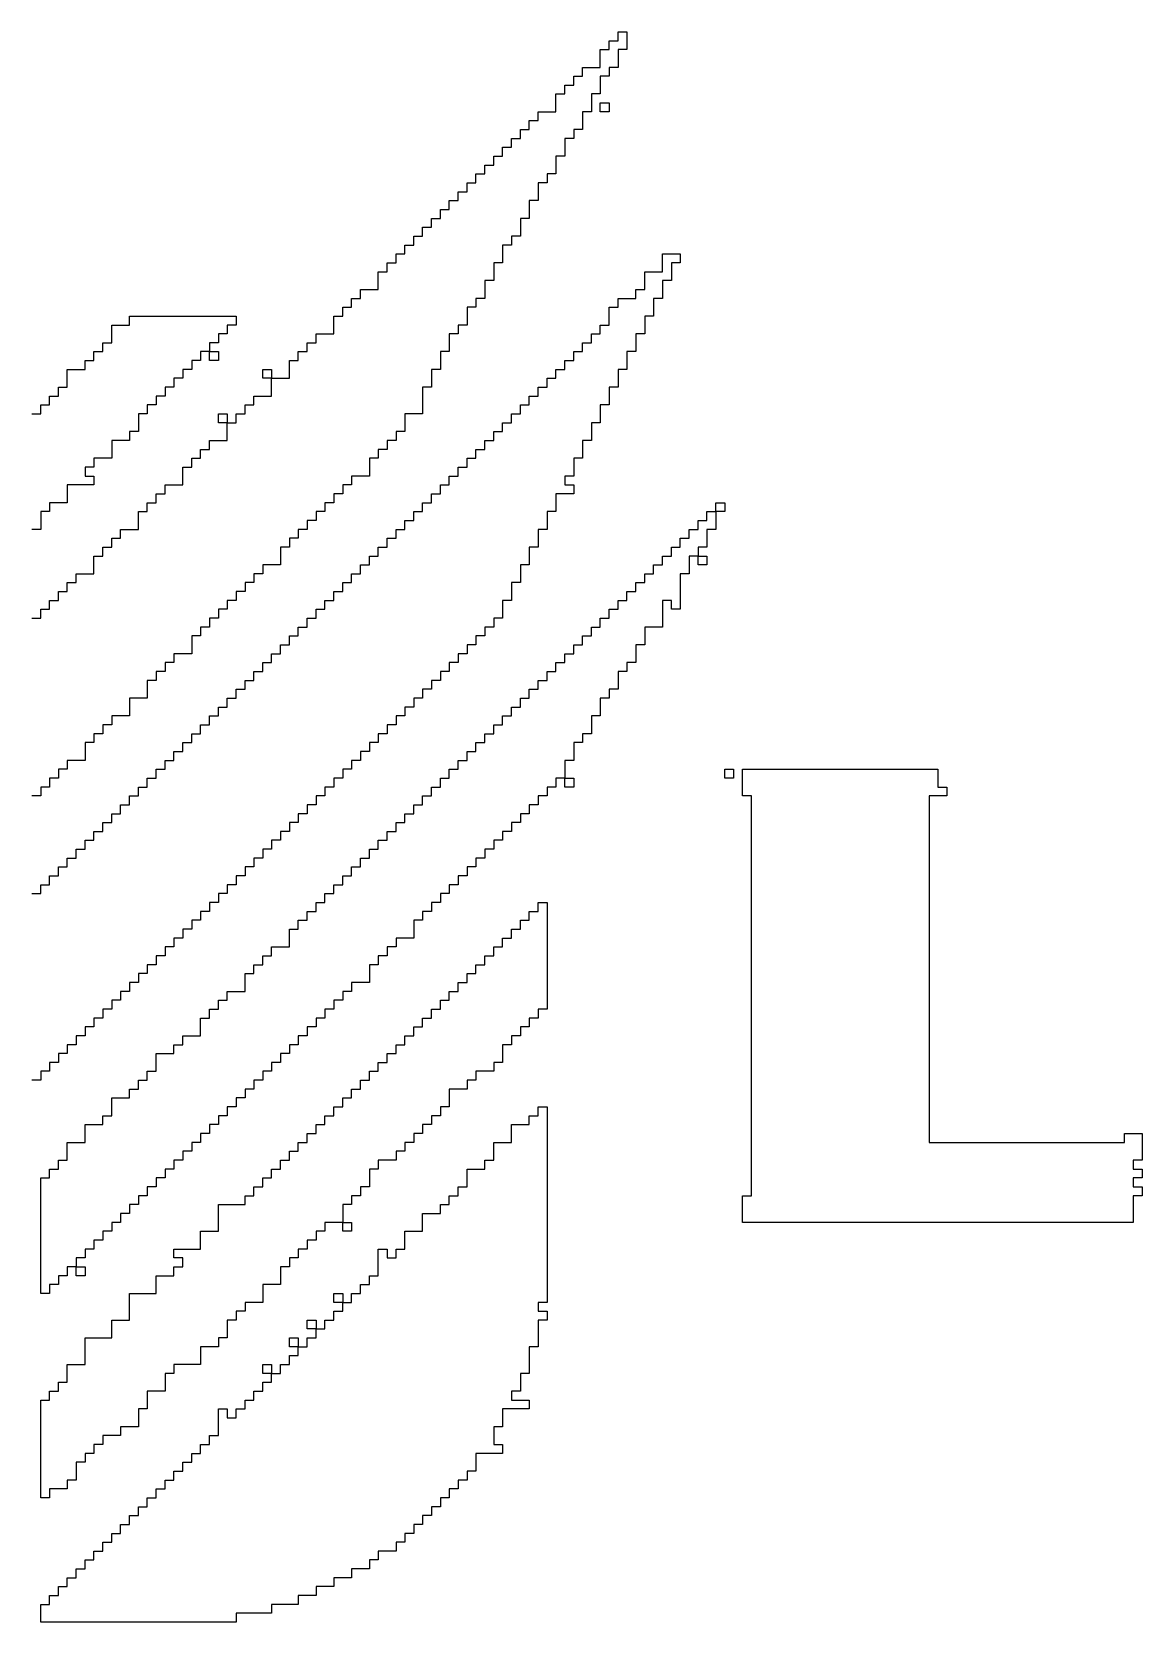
# Model space of a CAD drawing. Header units: centimetres. Extents: x -48696 to 156237, y -5617 to 29024.
# Drawn here: x -20967.683 to -20966.737, y 15778.557 to 15779.912 of the extents above; entities that cross this region are included whole.
import ezdxf

# ---------------------------------------------------------------- set-up
doc = ezdxf.new("R2010")
doc.units = ezdxf.units.CM
doc.layers.add('TRACE', color=7, linetype='Continuous')

msp = doc.modelspace()

# ---------------------------------------------------------------- linework, layer by layer
at = {"layer": 'TRACE', "color": 2, "linetype": 'Continuous'}
for points in [[(-20967.68314, 15779.41272), (-20967.67557, 15779.41272), (-20967.67557, 15779.42029), (-20967.668, 15779.42029), (-20967.668, 15779.42787), (-20967.66043, 15779.42787), (-20967.66043, 15779.43544), (-20967.65286, 15779.43544), (-20967.65286, 15779.44301), (-20967.64529, 15779.44301), (-20967.64529, 15779.45058), (-20967.63771, 15779.45058), (-20967.63014, 15779.45058), (-20967.63014, 15779.46572), (-20967.62257, 15779.46572), (-20967.62257, 15779.47329), (-20967.615, 15779.47329), (-20967.615, 15779.48086), (-20967.60743, 15779.48086), (-20967.60743, 15779.48843), (-20967.59986, 15779.48843), (-20967.59229, 15779.48843), (-20967.59229, 15779.50358), (-20967.58472, 15779.50358), (-20967.58472, 15779.51115), (-20967.57715, 15779.51115), (-20967.57715, 15779.51872), (-20967.56957, 15779.51872), (-20967.56957, 15779.52629), (-20967.562, 15779.52629), (-20967.55443, 15779.52629), (-20967.55443, 15779.54143), (-20967.54686, 15779.54143), (-20967.54686, 15779.549), (-20967.53929, 15779.549), (-20967.53929, 15779.55657), (-20967.53172, 15779.55657), (-20967.53172, 15779.56414), (-20967.52415, 15779.56414), (-20967.51658, 15779.56414), (-20967.51658, 15779.57929), (-20967.52415, 15779.57929), (-20967.52415, 15779.58686), (-20967.51658, 15779.58686), (-20967.51658, 15779.57929), (-20967.50901, 15779.57929), (-20967.50901, 15779.58686), (-20967.50143, 15779.58686), (-20967.50143, 15779.59443), (-20967.49386, 15779.59443), (-20967.49386, 15779.602), (-20967.48629, 15779.602), (-20967.47872, 15779.602), (-20967.47872, 15779.61714), (-20967.48629, 15779.61714), (-20967.48629, 15779.62471), (-20967.47872, 15779.62471), (-20967.47872, 15779.61714), (-20967.47115, 15779.61714), (-20967.46358, 15779.61714), (-20967.46358, 15779.63228), (-20967.45601, 15779.63228), (-20967.45601, 15779.63986), (-20967.44844, 15779.63986), (-20967.44844, 15779.64743), (-20967.44087, 15779.64743), (-20967.44087, 15779.655), (-20967.4333, 15779.655), (-20967.42572, 15779.655), (-20967.42572, 15779.67014), (-20967.41815, 15779.67014), (-20967.41815, 15779.67771), (-20967.41058, 15779.67771), (-20967.41058, 15779.68528), (-20967.40301, 15779.68528), (-20967.40301, 15779.69285), (-20967.39544, 15779.69285), (-20967.38787, 15779.69285), (-20967.38787, 15779.708), (-20967.3803, 15779.708), (-20967.3803, 15779.71557), (-20967.37273, 15779.71557), (-20967.37273, 15779.72314), (-20967.36516, 15779.72314), (-20967.36516, 15779.73071), (-20967.35758, 15779.73071), (-20967.35758, 15779.73828), (-20967.35001, 15779.73828), (-20967.35001, 15779.74585), (-20967.34244, 15779.74585), (-20967.34244, 15779.75342), (-20967.33487, 15779.75342), (-20967.33487, 15779.76099), (-20967.3273, 15779.76099), (-20967.3273, 15779.76856), (-20967.31973, 15779.76856), (-20967.31973, 15779.77613), (-20967.31216, 15779.77613), (-20967.31216, 15779.78371), (-20967.30459, 15779.78371), (-20967.30459, 15779.79128), (-20967.29702, 15779.79128), (-20967.29702, 15779.79885), (-20967.28944, 15779.79885), (-20967.28944, 15779.80642), (-20967.28187, 15779.80642), (-20967.28187, 15779.81399), (-20967.2743, 15779.81399), (-20967.2743, 15779.82156), (-20967.26673, 15779.82156), (-20967.26673, 15779.82913), (-20967.25916, 15779.82913), (-20967.25916, 15779.8367), (-20967.25159, 15779.8367), (-20967.25159, 15779.84427), (-20967.24402, 15779.84427), (-20967.23645, 15779.84427), (-20967.23645, 15779.85942), (-20967.22888, 15779.85942), (-20967.22888, 15779.86699), (-20967.22131, 15779.86699), (-20967.22131, 15779.87456), (-20967.21373, 15779.87456), (-20967.21373, 15779.88213), (-20967.20616, 15779.88213), (-20967.19859, 15779.88213), (-20967.19859, 15779.89727), (-20967.19102, 15779.89727), (-20967.19102, 15779.90484), (-20967.18345, 15779.90484), (-20967.18345, 15779.91241), (-20967.17588, 15779.91241), (-20967.17588, 15779.89727), (-20967.18345, 15779.89727), (-20967.18345, 15779.88213), (-20967.19102, 15779.88213), (-20967.19102, 15779.87456), (-20967.19859, 15779.87456), (-20967.19859, 15779.85942), (-20967.20616, 15779.85942), (-20967.20616, 15779.84427), (-20967.21373, 15779.84427), (-20967.21373, 15779.82913), (-20967.22131, 15779.82913), (-20967.22131, 15779.82156), (-20967.22888, 15779.82156), (-20967.22888, 15779.80642), (-20967.23645, 15779.80642), (-20967.23645, 15779.79128), (-20967.24402, 15779.79128), (-20967.24402, 15779.78371), (-20967.25159, 15779.78371), (-20967.25159, 15779.76856), (-20967.25916, 15779.76856), (-20967.25916, 15779.75342), (-20967.26673, 15779.75342), (-20967.26673, 15779.73828), (-20967.2743, 15779.73828), (-20967.2743, 15779.73071), (-20967.28187, 15779.73071), (-20967.28187, 15779.71557), (-20967.28944, 15779.71557), (-20967.28944, 15779.70042), (-20967.29702, 15779.70042), (-20967.29702, 15779.68528), (-20967.30459, 15779.68528), (-20967.30459, 15779.67771), (-20967.31216, 15779.67771), (-20967.31216, 15779.66257), (-20967.31973, 15779.66257), (-20967.31973, 15779.655), (-20967.3273, 15779.655), (-20967.3273, 15779.63986), (-20967.33487, 15779.63986), (-20967.33487, 15779.62471), (-20967.34244, 15779.62471), (-20967.34244, 15779.60957), (-20967.35001, 15779.60957), (-20967.35001, 15779.58686), (-20967.35758, 15779.58686), (-20967.36516, 15779.58686), (-20967.36516, 15779.57172), (-20967.37273, 15779.57172), (-20967.37273, 15779.56414), (-20967.3803, 15779.56414), (-20967.3803, 15779.55657), (-20967.38787, 15779.55657), (-20967.38787, 15779.549), (-20967.39544, 15779.549), (-20967.39544, 15779.53386), (-20967.40301, 15779.53386), (-20967.41058, 15779.53386), (-20967.41058, 15779.52629), (-20967.41815, 15779.52629), (-20967.41815, 15779.51872), (-20967.42572, 15779.51872), (-20967.42572, 15779.51115), (-20967.4333, 15779.51115), (-20967.4333, 15779.50358), (-20967.44087, 15779.50358), (-20967.44087, 15779.49601), (-20967.44844, 15779.49601), (-20967.44844, 15779.48843), (-20967.45601, 15779.48843), (-20967.45601, 15779.48086), (-20967.46358, 15779.48086), (-20967.46358, 15779.47329), (-20967.47115, 15779.47329), (-20967.47115, 15779.45815), (-20967.47872, 15779.45815), (-20967.48629, 15779.45815), (-20967.48629, 15779.45058), (-20967.49386, 15779.45058), (-20967.49386, 15779.44301), (-20967.50143, 15779.44301), (-20967.50143, 15779.43544), (-20967.50901, 15779.43544), (-20967.50901, 15779.42787), (-20967.51658, 15779.42787), (-20967.51658, 15779.42029), (-20967.52415, 15779.42029), (-20967.52415, 15779.41272), (-20967.53172, 15779.41272), (-20967.53172, 15779.40515), (-20967.53929, 15779.40515), (-20967.53929, 15779.39758), (-20967.54686, 15779.39758), (-20967.54686, 15779.38244), (-20967.55443, 15779.38244), (-20967.562, 15779.38244), (-20967.562, 15779.37487), (-20967.56957, 15779.37487), (-20967.56957, 15779.3673), (-20967.57715, 15779.3673), (-20967.57715, 15779.35973), (-20967.58472, 15779.35973), (-20967.58472, 15779.34458), (-20967.59229, 15779.34458), (-20967.59986, 15779.34458), (-20967.59986, 15779.32944), (-20967.60743, 15779.32944), (-20967.615, 15779.32944), (-20967.615, 15779.32187), (-20967.62257, 15779.32187), (-20967.62257, 15779.3143), (-20967.63014, 15779.3143), (-20967.63014, 15779.30673), (-20967.63771, 15779.30673), (-20967.63771, 15779.29159), (-20967.64529, 15779.29159), (-20967.65286, 15779.29159), (-20967.65286, 15779.28402), (-20967.66043, 15779.28402), (-20967.66043, 15779.27644), (-20967.668, 15779.27644), (-20967.668, 15779.26887), (-20967.67557, 15779.26887), (-20967.67557, 15779.2613), (-20967.68314, 15779.2613)], [(-20967.19102, 15779.84427), (-20967.19859, 15779.84427), (-20967.19859, 15779.85185), (-20967.19102, 15779.85185), (-20967.19102, 15779.84427)], [(-20967.68314, 15779.17802), (-20967.67557, 15779.17802), (-20967.67557, 15779.18559), (-20967.668, 15779.18559), (-20967.668, 15779.19316), (-20967.66043, 15779.19316), (-20967.66043, 15779.20073), (-20967.65286, 15779.20073), (-20967.65286, 15779.2083), (-20967.64529, 15779.2083), (-20967.64529, 15779.21588), (-20967.63771, 15779.21588), (-20967.63771, 15779.22345), (-20967.63014, 15779.22345), (-20967.63014, 15779.23102), (-20967.62257, 15779.23102), (-20967.62257, 15779.23859), (-20967.615, 15779.23859), (-20967.615, 15779.24616), (-20967.60743, 15779.24616), (-20967.60743, 15779.25373), (-20967.59986, 15779.25373), (-20967.59986, 15779.2613), (-20967.59229, 15779.2613), (-20967.59229, 15779.26887), (-20967.58472, 15779.26887), (-20967.58472, 15779.27644), (-20967.57715, 15779.27644), (-20967.57715, 15779.28402), (-20967.56957, 15779.28402), (-20967.56957, 15779.29159), (-20967.562, 15779.29159), (-20967.562, 15779.29916), (-20967.55443, 15779.29916), (-20967.55443, 15779.30673), (-20967.54686, 15779.30673), (-20967.54686, 15779.3143), (-20967.53929, 15779.3143), (-20967.53929, 15779.32187), (-20967.53172, 15779.32187), (-20967.53172, 15779.32944), (-20967.52415, 15779.32944), (-20967.52415, 15779.33701), (-20967.51658, 15779.33701), (-20967.51658, 15779.34458), (-20967.50901, 15779.34458), (-20967.50901, 15779.35215), (-20967.50143, 15779.35215), (-20967.50143, 15779.35973), (-20967.49386, 15779.35973), (-20967.49386, 15779.3673), (-20967.48629, 15779.3673), (-20967.48629, 15779.37487), (-20967.47872, 15779.37487), (-20967.47872, 15779.38244), (-20967.47115, 15779.38244), (-20967.47115, 15779.39001), (-20967.46358, 15779.39001), (-20967.46358, 15779.39758), (-20967.45601, 15779.39758), (-20967.45601, 15779.40515), (-20967.44844, 15779.40515), (-20967.44844, 15779.41272), (-20967.44087, 15779.41272), (-20967.44087, 15779.42029), (-20967.4333, 15779.42029), (-20967.4333, 15779.42787), (-20967.42572, 15779.42787), (-20967.42572, 15779.43544), (-20967.41815, 15779.43544), (-20967.41815, 15779.44301), (-20967.41058, 15779.44301), (-20967.41058, 15779.45058), (-20967.40301, 15779.45058), (-20967.40301, 15779.45815), (-20967.39544, 15779.45815), (-20967.39544, 15779.46572), (-20967.38787, 15779.46572), (-20967.38787, 15779.47329), (-20967.3803, 15779.47329), (-20967.3803, 15779.48086), (-20967.37273, 15779.48086), (-20967.37273, 15779.48843), (-20967.36516, 15779.48843), (-20967.36516, 15779.49601), (-20967.35758, 15779.49601), (-20967.35758, 15779.50358), (-20967.35001, 15779.50358), (-20967.35001, 15779.51115), (-20967.34244, 15779.51115), (-20967.34244, 15779.51872), (-20967.33487, 15779.51872), (-20967.33487, 15779.52629), (-20967.3273, 15779.52629), (-20967.3273, 15779.53386), (-20967.31973, 15779.53386), (-20967.31973, 15779.54143), (-20967.31216, 15779.54143), (-20967.31216, 15779.549), (-20967.30459, 15779.549), (-20967.30459, 15779.55657), (-20967.29702, 15779.55657), (-20967.29702, 15779.56414), (-20967.28944, 15779.56414), (-20967.28944, 15779.57172), (-20967.28187, 15779.57172), (-20967.28187, 15779.57929), (-20967.2743, 15779.57929), (-20967.2743, 15779.58686), (-20967.26673, 15779.58686), (-20967.26673, 15779.59443), (-20967.25916, 15779.59443), (-20967.25916, 15779.602), (-20967.25159, 15779.602), (-20967.25159, 15779.60957), (-20967.24402, 15779.60957), (-20967.24402, 15779.61714), (-20967.23645, 15779.61714), (-20967.23645, 15779.62471), (-20967.22888, 15779.62471), (-20967.22888, 15779.63228), (-20967.22131, 15779.63228), (-20967.22131, 15779.63986), (-20967.21373, 15779.63986), (-20967.21373, 15779.64743), (-20967.20616, 15779.64743), (-20967.20616, 15779.655), (-20967.19859, 15779.655), (-20967.19859, 15779.66257), (-20967.19102, 15779.66257), (-20967.19102, 15779.67771), (-20967.18345, 15779.67771), (-20967.18345, 15779.68528), (-20967.17588, 15779.68528), (-20967.16831, 15779.68528), (-20967.16831, 15779.69285), (-20967.16074, 15779.69285), (-20967.16074, 15779.708), (-20967.15317, 15779.708), (-20967.14559, 15779.708), (-20967.14559, 15779.72314), (-20967.13045, 15779.72314), (-20967.13045, 15779.71557), (-20967.13802, 15779.71557), (-20967.13802, 15779.70042), (-20967.14559, 15779.70042), (-20967.14559, 15779.68528), (-20967.15317, 15779.68528), (-20967.15317, 15779.67014), (-20967.16074, 15779.67014), (-20967.16074, 15779.655), (-20967.16831, 15779.655), (-20967.16831, 15779.63986), (-20967.17588, 15779.63986), (-20967.17588, 15779.62471), (-20967.18345, 15779.62471), (-20967.18345, 15779.60957), (-20967.19102, 15779.60957), (-20967.19102, 15779.59443), (-20967.19859, 15779.59443), (-20967.19859, 15779.57929), (-20967.20616, 15779.57929), (-20967.20616, 15779.56414), (-20967.21373, 15779.56414), (-20967.21373, 15779.549), (-20967.22131, 15779.549), (-20967.22131, 15779.53386), (-20967.22888, 15779.53386), (-20967.22888, 15779.52629), (-20967.22131, 15779.52629), (-20967.22131, 15779.51872), (-20967.22888, 15779.51872), (-20967.23645, 15779.51872), (-20967.23645, 15779.50358), (-20967.24402, 15779.50358), (-20967.24402, 15779.48843), (-20967.25159, 15779.48843), (-20967.25159, 15779.47329), (-20967.25916, 15779.47329), (-20967.25916, 15779.45815), (-20967.26673, 15779.45815), (-20967.26673, 15779.44301), (-20967.2743, 15779.44301), (-20967.2743, 15779.42787), (-20967.28187, 15779.42787), (-20967.28187, 15779.41272), (-20967.28944, 15779.41272), (-20967.28944, 15779.40515), (-20967.29702, 15779.40515), (-20967.29702, 15779.39758), (-20967.30459, 15779.39758), (-20967.30459, 15779.39001), (-20967.31216, 15779.39001), (-20967.31216, 15779.38244), (-20967.31973, 15779.38244), (-20967.31973, 15779.37487), (-20967.3273, 15779.37487), (-20967.3273, 15779.3673), (-20967.33487, 15779.3673), (-20967.33487, 15779.35973), (-20967.34244, 15779.35973), (-20967.34244, 15779.35215), (-20967.35001, 15779.35215), (-20967.35001, 15779.34458), (-20967.35758, 15779.34458), (-20967.35758, 15779.33701), (-20967.36516, 15779.33701), (-20967.36516, 15779.32944), (-20967.37273, 15779.32944), (-20967.37273, 15779.32187), (-20967.3803, 15779.32187), (-20967.3803, 15779.3143), (-20967.38787, 15779.3143), (-20967.38787, 15779.30673), (-20967.39544, 15779.30673), (-20967.39544, 15779.29916), (-20967.40301, 15779.29916), (-20967.40301, 15779.29159), (-20967.41058, 15779.29159), (-20967.41058, 15779.28402), (-20967.41815, 15779.28402), (-20967.41815, 15779.27644), (-20967.42572, 15779.27644), (-20967.42572, 15779.26887), (-20967.4333, 15779.26887), (-20967.4333, 15779.2613), (-20967.44087, 15779.2613), (-20967.44087, 15779.25373), (-20967.44844, 15779.25373), (-20967.44844, 15779.24616), (-20967.45601, 15779.24616), (-20967.45601, 15779.23859), (-20967.46358, 15779.23859), (-20967.46358, 15779.23102), (-20967.47115, 15779.23102), (-20967.47115, 15779.22345), (-20967.47872, 15779.22345), (-20967.47872, 15779.21588), (-20967.48629, 15779.21588), (-20967.48629, 15779.2083), (-20967.49386, 15779.2083), (-20967.49386, 15779.20073), (-20967.50143, 15779.20073), (-20967.50143, 15779.19316), (-20967.50901, 15779.19316), (-20967.50901, 15779.18559), (-20967.51658, 15779.18559), (-20967.51658, 15779.17802), (-20967.52415, 15779.17802), (-20967.52415, 15779.17045), (-20967.53172, 15779.17045), (-20967.53172, 15779.16288), (-20967.53929, 15779.16288), (-20967.53929, 15779.15531), (-20967.54686, 15779.15531), (-20967.54686, 15779.14774), (-20967.55443, 15779.14774), (-20967.55443, 15779.14017), (-20967.562, 15779.14017), (-20967.562, 15779.13259), (-20967.56957, 15779.13259), (-20967.56957, 15779.12502), (-20967.57715, 15779.12502), (-20967.57715, 15779.11745), (-20967.58472, 15779.11745), (-20967.58472, 15779.10988), (-20967.59229, 15779.10988), (-20967.59229, 15779.10231), (-20967.59986, 15779.10231), (-20967.59986, 15779.09474), (-20967.60743, 15779.09474), (-20967.60743, 15779.08717), (-20967.615, 15779.08717), (-20967.615, 15779.0796), (-20967.62257, 15779.0796), (-20967.62257, 15779.07203), (-20967.63014, 15779.07203), (-20967.63014, 15779.06445), (-20967.63771, 15779.06445), (-20967.63771, 15779.05688), (-20967.64529, 15779.05688), (-20967.64529, 15779.04931), (-20967.65286, 15779.04931), (-20967.65286, 15779.04174), (-20967.66043, 15779.04174), (-20967.66043, 15779.03417), (-20967.668, 15779.03417), (-20967.668, 15779.0266), (-20967.67557, 15779.0266), (-20967.67557, 15779.01903), (-20967.68314, 15779.01903)], [(-20967.68314, 15779.58686), (-20967.67557, 15779.58686), (-20967.67557, 15779.59443), (-20967.668, 15779.59443), (-20967.668, 15779.602), (-20967.66043, 15779.602), (-20967.66043, 15779.60957), (-20967.65286, 15779.60957), (-20967.65286, 15779.62471), (-20967.64529, 15779.62471), (-20967.63771, 15779.62471), (-20967.63771, 15779.63228), (-20967.63014, 15779.63228), (-20967.63014, 15779.63986), (-20967.62257, 15779.63986), (-20967.62257, 15779.64743), (-20967.615, 15779.64743), (-20967.615, 15779.66257), (-20967.60743, 15779.66257), (-20967.59986, 15779.66257), (-20967.59986, 15779.67014), (-20967.50901, 15779.67014), (-20967.50901, 15779.66257), (-20967.51658, 15779.66257), (-20967.51658, 15779.655), (-20967.52415, 15779.655), (-20967.52415, 15779.64743), (-20967.53172, 15779.64743), (-20967.53172, 15779.63986), (-20967.52415, 15779.63986), (-20967.52415, 15779.63228), (-20967.53172, 15779.63228), (-20967.53172, 15779.63986), (-20967.53929, 15779.63986), (-20967.53929, 15779.63228), (-20967.54686, 15779.63228), (-20967.54686, 15779.62471), (-20967.55443, 15779.62471), (-20967.55443, 15779.61714), (-20967.562, 15779.61714), (-20967.562, 15779.60957), (-20967.56957, 15779.60957), (-20967.56957, 15779.602), (-20967.57715, 15779.602), (-20967.57715, 15779.59443), (-20967.58472, 15779.59443), (-20967.58472, 15779.58686), (-20967.59229, 15779.58686), (-20967.59229, 15779.57172), (-20967.59986, 15779.57172), (-20967.59986, 15779.56414), (-20967.60743, 15779.56414), (-20967.615, 15779.56414), (-20967.615, 15779.549), (-20967.62257, 15779.549), (-20967.63014, 15779.549), (-20967.63014, 15779.54143), (-20967.63771, 15779.54143), (-20967.63771, 15779.53386), (-20967.63014, 15779.53386), (-20967.63014, 15779.52629), (-20967.63771, 15779.52629), (-20967.65286, 15779.52629), (-20967.65286, 15779.51115), (-20967.66043, 15779.51115), (-20967.668, 15779.51115), (-20967.668, 15779.50358), (-20967.67557, 15779.50358), (-20967.67557, 15779.48843), (-20967.68314, 15779.48843)], [(-20967.668, 15778.83732), (-20967.67557, 15778.83732), (-20967.67557, 15778.93575), (-20967.668, 15778.93575), (-20967.668, 15778.94332), (-20967.66043, 15778.94332), (-20967.66043, 15778.95089), (-20967.65286, 15778.95089), (-20967.65286, 15778.96603), (-20967.64529, 15778.96603), (-20967.63771, 15778.96603), (-20967.63771, 15778.98117), (-20967.63014, 15778.98117), (-20967.62257, 15778.98117), (-20967.62257, 15778.98874), (-20967.615, 15778.98874), (-20967.615, 15779.00389), (-20967.60743, 15779.00389), (-20967.59986, 15779.00389), (-20967.59986, 15779.01146), (-20967.59229, 15779.01146), (-20967.59229, 15779.01903), (-20967.58472, 15779.01903), (-20967.58472, 15779.0266), (-20967.57715, 15779.0266), (-20967.57715, 15779.04174), (-20967.56957, 15779.04174), (-20967.562, 15779.04174), (-20967.562, 15779.04931), (-20967.55443, 15779.04931), (-20967.55443, 15779.05688), (-20967.54686, 15779.05688), (-20967.53929, 15779.05688), (-20967.53929, 15779.07203), (-20967.53172, 15779.07203), (-20967.53172, 15779.0796), (-20967.52415, 15779.0796), (-20967.52415, 15779.08717), (-20967.51658, 15779.08717), (-20967.51658, 15779.09474), (-20967.50901, 15779.09474), (-20967.50143, 15779.09474), (-20967.50143, 15779.10988), (-20967.49386, 15779.10988), (-20967.49386, 15779.11745), (-20967.48629, 15779.11745), (-20967.48629, 15779.12502), (-20967.47872, 15779.12502), (-20967.47872, 15779.13259), (-20967.47115, 15779.13259), (-20967.46358, 15779.13259), (-20967.46358, 15779.14774), (-20967.45601, 15779.14774), (-20967.45601, 15779.15531), (-20967.44844, 15779.15531), (-20967.44844, 15779.16288), (-20967.44087, 15779.16288), (-20967.44087, 15779.17045), (-20967.4333, 15779.17045), (-20967.4333, 15779.17802), (-20967.42572, 15779.17802), (-20967.42572, 15779.18559), (-20967.41815, 15779.18559), (-20967.41815, 15779.19316), (-20967.41058, 15779.19316), (-20967.41058, 15779.20073), (-20967.40301, 15779.20073), (-20967.40301, 15779.2083), (-20967.39544, 15779.2083), (-20967.39544, 15779.21588), (-20967.38787, 15779.21588), (-20967.38787, 15779.22345), (-20967.3803, 15779.22345), (-20967.3803, 15779.23102), (-20967.37273, 15779.23102), (-20967.37273, 15779.23859), (-20967.36516, 15779.23859), (-20967.36516, 15779.24616), (-20967.35758, 15779.24616), (-20967.35758, 15779.25373), (-20967.35001, 15779.25373), (-20967.35001, 15779.2613), (-20967.34244, 15779.2613), (-20967.34244, 15779.26887), (-20967.33487, 15779.26887), (-20967.33487, 15779.27644), (-20967.3273, 15779.27644), (-20967.3273, 15779.28402), (-20967.31973, 15779.28402), (-20967.31973, 15779.29159), (-20967.31216, 15779.29159), (-20967.31216, 15779.29916), (-20967.30459, 15779.29916), (-20967.30459, 15779.30673), (-20967.29702, 15779.30673), (-20967.29702, 15779.3143), (-20967.28944, 15779.3143), (-20967.28944, 15779.32187), (-20967.28187, 15779.32187), (-20967.28187, 15779.32944), (-20967.2743, 15779.32944), (-20967.2743, 15779.33701), (-20967.26673, 15779.33701), (-20967.26673, 15779.34458), (-20967.25916, 15779.34458), (-20967.25916, 15779.35215), (-20967.25159, 15779.35215), (-20967.25159, 15779.35973), (-20967.24402, 15779.35973), (-20967.24402, 15779.3673), (-20967.23645, 15779.3673), (-20967.23645, 15779.37487), (-20967.22888, 15779.37487), (-20967.22888, 15779.38244), (-20967.22131, 15779.38244), (-20967.22131, 15779.39001), (-20967.21373, 15779.39001), (-20967.21373, 15779.39758), (-20967.20616, 15779.39758), (-20967.20616, 15779.40515), (-20967.19859, 15779.40515), (-20967.19859, 15779.41272), (-20967.19102, 15779.41272), (-20967.19102, 15779.42029), (-20967.18345, 15779.42029), (-20967.18345, 15779.42787), (-20967.17588, 15779.42787), (-20967.17588, 15779.43544), (-20967.16831, 15779.43544), (-20967.16831, 15779.44301), (-20967.16074, 15779.44301), (-20967.16074, 15779.45058), (-20967.15317, 15779.45058), (-20967.15317, 15779.45815), (-20967.14559, 15779.45815), (-20967.14559, 15779.46572), (-20967.13802, 15779.46572), (-20967.13802, 15779.47329), (-20967.13045, 15779.47329), (-20967.13045, 15779.48086), (-20967.12288, 15779.48086), (-20967.12288, 15779.48843), (-20967.11531, 15779.48843), (-20967.11531, 15779.49601), (-20967.10774, 15779.49601), (-20967.10774, 15779.50358), (-20967.10017, 15779.50358), (-20967.10017, 15779.51115), (-20967.0926, 15779.51115), (-20967.0926, 15779.50358), (-20967.10017, 15779.50358), (-20967.10017, 15779.48843), (-20967.10774, 15779.48843), (-20967.10774, 15779.47329), (-20967.11531, 15779.47329), (-20967.11531, 15779.46572), (-20967.10774, 15779.46572), (-20967.10774, 15779.45815), (-20967.11531, 15779.45815), (-20967.11531, 15779.46572), (-20967.12288, 15779.46572), (-20967.12288, 15779.45058), (-20967.13045, 15779.45058), (-20967.13045, 15779.42029), (-20967.13802, 15779.42029), (-20967.13802, 15779.42787), (-20967.14559, 15779.42787), (-20967.14559, 15779.40515), (-20967.15317, 15779.40515), (-20967.16074, 15779.40515), (-20967.16074, 15779.39001), (-20967.16831, 15779.39001), (-20967.16831, 15779.37487), (-20967.17588, 15779.37487), (-20967.17588, 15779.3673), (-20967.18345, 15779.3673), (-20967.18345, 15779.35215), (-20967.19102, 15779.35215), (-20967.19102, 15779.34458), (-20967.19859, 15779.34458), (-20967.19859, 15779.32944), (-20967.20616, 15779.32944), (-20967.20616, 15779.3143), (-20967.21373, 15779.3143), (-20967.21373, 15779.30673), (-20967.22131, 15779.30673), (-20967.22131, 15779.29159), (-20967.22888, 15779.29159), (-20967.22888, 15779.27644), (-20967.22131, 15779.27644), (-20967.22131, 15779.26887), (-20967.22888, 15779.26887), (-20967.22888, 15779.27644), (-20967.23645, 15779.27644), (-20967.23645, 15779.26887), (-20967.24402, 15779.26887), (-20967.24402, 15779.2613), (-20967.25159, 15779.2613), (-20967.25159, 15779.25373), (-20967.25916, 15779.25373), (-20967.25916, 15779.24616), (-20967.26673, 15779.24616), (-20967.26673, 15779.23859), (-20967.2743, 15779.23859), (-20967.2743, 15779.23102), (-20967.28187, 15779.23102), (-20967.28187, 15779.22345), (-20967.28944, 15779.22345), (-20967.28944, 15779.21588), (-20967.29702, 15779.21588), (-20967.29702, 15779.2083), (-20967.30459, 15779.2083), (-20967.30459, 15779.20073), (-20967.31216, 15779.20073), (-20967.31216, 15779.19316), (-20967.31973, 15779.19316), (-20967.31973, 15779.18559), (-20967.3273, 15779.18559), (-20967.3273, 15779.17802), (-20967.33487, 15779.17802), (-20967.33487, 15779.17045), (-20967.34244, 15779.17045), (-20967.34244, 15779.16288), (-20967.35001, 15779.16288), (-20967.35001, 15779.15531), (-20967.35758, 15779.15531), (-20967.35758, 15779.14017), (-20967.36516, 15779.14017), (-20967.37273, 15779.14017), (-20967.37273, 15779.13259), (-20967.3803, 15779.13259), (-20967.3803, 15779.12502), (-20967.38787, 15779.12502), (-20967.38787, 15779.11745), (-20967.39544, 15779.11745), (-20967.39544, 15779.10231), (-20967.40301, 15779.10231), (-20967.41058, 15779.10231), (-20967.41058, 15779.09474), (-20967.41815, 15779.09474), (-20967.41815, 15779.08717), (-20967.42572, 15779.08717), (-20967.42572, 15779.0796), (-20967.4333, 15779.0796), (-20967.4333, 15779.07203), (-20967.44087, 15779.07203), (-20967.44087, 15779.06445), (-20967.44844, 15779.06445), (-20967.44844, 15779.05688), (-20967.45601, 15779.05688), (-20967.45601, 15779.04931), (-20967.46358, 15779.04931), (-20967.46358, 15779.04174), (-20967.47115, 15779.04174), (-20967.47115, 15779.03417), (-20967.47872, 15779.03417), (-20967.47872, 15779.0266), (-20967.48629, 15779.0266), (-20967.48629, 15779.01903), (-20967.49386, 15779.01903), (-20967.49386, 15779.01146), (-20967.50143, 15779.01146), (-20967.50143, 15779.00389), (-20967.50901, 15779.00389), (-20967.50901, 15778.99631), (-20967.51658, 15778.99631), (-20967.51658, 15778.98874), (-20967.52415, 15778.98874), (-20967.52415, 15778.98117), (-20967.53172, 15778.98117), (-20967.53172, 15778.9736), (-20967.53929, 15778.9736), (-20967.53929, 15778.96603), (-20967.54686, 15778.96603), (-20967.54686, 15778.95846), (-20967.55443, 15778.95846), (-20967.55443, 15778.95089), (-20967.562, 15778.95089), (-20967.562, 15778.94332), (-20967.56957, 15778.94332), (-20967.56957, 15778.93575), (-20967.57715, 15778.93575), (-20967.57715, 15778.92818), (-20967.58472, 15778.92818), (-20967.58472, 15778.9206), (-20967.59229, 15778.9206), (-20967.59229, 15778.91303), (-20967.59986, 15778.91303), (-20967.59986, 15778.90546), (-20967.60743, 15778.90546), (-20967.60743, 15778.89789), (-20967.615, 15778.89789), (-20967.615, 15778.89032), (-20967.62257, 15778.89032), (-20967.62257, 15778.88275), (-20967.63014, 15778.88275), (-20967.63014, 15778.87518), (-20967.63771, 15778.87518), (-20967.63771, 15778.86761), (-20967.64529, 15778.86761), (-20967.64529, 15778.86004), (-20967.63771, 15778.86004), (-20967.63771, 15778.85246), (-20967.64529, 15778.85246), (-20967.64529, 15778.86004), (-20967.65286, 15778.86004), (-20967.65286, 15778.85246), (-20967.66043, 15778.85246), (-20967.66043, 15778.84489), (-20967.668, 15778.84489), (-20967.668, 15778.83732)], [(-20967.08503, 15779.27644), (-20967.0926, 15779.27644), (-20967.0926, 15779.28402), (-20967.08503, 15779.28402), (-20967.08503, 15779.27644)], [(-20966.74433, 15778.89789), (-20967.07746, 15778.89789), (-20967.07746, 15778.9206), (-20967.06988, 15778.9206), (-20967.06988, 15779.2613), (-20967.07746, 15779.2613), (-20967.07746, 15779.28402), (-20966.91089, 15779.28402), (-20966.91089, 15779.26887), (-20966.90332, 15779.26887), (-20966.90332, 15779.2613), (-20966.91089, 15779.2613), (-20966.91846, 15779.2613), (-20966.91846, 15778.96603), (-20966.7519, 15778.96603), (-20966.7519, 15778.9736), (-20966.73676, 15778.9736), (-20966.73676, 15778.95089), (-20966.74433, 15778.95089), (-20966.74433, 15778.94332), (-20966.73676, 15778.94332), (-20966.73676, 15778.93575), (-20966.74433, 15778.93575), (-20966.74433, 15778.92818), (-20966.73676, 15778.92818), (-20966.73676, 15778.9206), (-20966.74433, 15778.9206), (-20966.74433, 15778.89789)], [(-20967.668, 15778.66319), (-20967.67557, 15778.66319), (-20967.67557, 15778.74647), (-20967.668, 15778.74647), (-20967.668, 15778.75404), (-20967.66043, 15778.75404), (-20967.66043, 15778.76161), (-20967.65286, 15778.76161), (-20967.65286, 15778.77675), (-20967.64529, 15778.77675), (-20967.63771, 15778.77675), (-20967.63771, 15778.79947), (-20967.62257, 15778.79947), (-20967.615, 15778.79947), (-20967.615, 15778.81461), (-20967.60743, 15778.81461), (-20967.59986, 15778.81461), (-20967.59986, 15778.83732), (-20967.58472, 15778.83732), (-20967.57715, 15778.83732), (-20967.57715, 15778.85246), (-20967.56957, 15778.85246), (-20967.562, 15778.85246), (-20967.562, 15778.86004), (-20967.55443, 15778.86004), (-20967.55443, 15778.86761), (-20967.562, 15778.86761), (-20967.562, 15778.87518), (-20967.54686, 15778.87518), (-20967.53929, 15778.87518), (-20967.53929, 15778.89032), (-20967.53172, 15778.89032), (-20967.52415, 15778.89032), (-20967.52415, 15778.91303), (-20967.50901, 15778.91303), (-20967.50143, 15778.91303), (-20967.50143, 15778.9206), (-20967.49386, 15778.9206), (-20967.49386, 15778.92818), (-20967.48629, 15778.92818), (-20967.48629, 15778.93575), (-20967.47872, 15778.93575), (-20967.47872, 15778.94332), (-20967.47115, 15778.94332), (-20967.47115, 15778.95089), (-20967.46358, 15778.95089), (-20967.46358, 15778.95846), (-20967.45601, 15778.95846), (-20967.45601, 15778.96603), (-20967.44844, 15778.96603), (-20967.44844, 15778.9736), (-20967.44087, 15778.9736), (-20967.44087, 15778.98117), (-20967.4333, 15778.98117), (-20967.4333, 15778.98874), (-20967.42572, 15778.98874), (-20967.42572, 15778.99631), (-20967.41815, 15778.99631), (-20967.41815, 15779.00389), (-20967.41058, 15779.00389), (-20967.41058, 15779.01146), (-20967.40301, 15779.01146), (-20967.40301, 15779.01903), (-20967.39544, 15779.01903), (-20967.39544, 15779.0266), (-20967.38787, 15779.0266), (-20967.38787, 15779.03417), (-20967.3803, 15779.03417), (-20967.3803, 15779.04174), (-20967.37273, 15779.04174), (-20967.37273, 15779.04931), (-20967.36516, 15779.04931), (-20967.36516, 15779.05688), (-20967.35758, 15779.05688), (-20967.35758, 15779.06445), (-20967.35001, 15779.06445), (-20967.35001, 15779.07203), (-20967.34244, 15779.07203), (-20967.34244, 15779.0796), (-20967.33487, 15779.0796), (-20967.33487, 15779.08717), (-20967.3273, 15779.08717), (-20967.3273, 15779.09474), (-20967.31973, 15779.09474), (-20967.31973, 15779.10231), (-20967.31216, 15779.10231), (-20967.31216, 15779.10988), (-20967.30459, 15779.10988), (-20967.30459, 15779.11745), (-20967.29702, 15779.11745), (-20967.29702, 15779.12502), (-20967.28944, 15779.12502), (-20967.28944, 15779.13259), (-20967.28187, 15779.13259), (-20967.28187, 15779.14017), (-20967.2743, 15779.14017), (-20967.2743, 15779.14774), (-20967.26673, 15779.14774), (-20967.26673, 15779.15531), (-20967.25916, 15779.15531), (-20967.25916, 15779.16288), (-20967.25159, 15779.16288), (-20967.25159, 15779.17045), (-20967.24402, 15779.17045), (-20967.24402, 15779.0796), (-20967.25159, 15779.0796), (-20967.25159, 15779.07203), (-20967.25916, 15779.07203), (-20967.25916, 15779.06445), (-20967.26673, 15779.06445), (-20967.26673, 15779.05688), (-20967.2743, 15779.05688), (-20967.2743, 15779.04931), (-20967.28187, 15779.04931), (-20967.28187, 15779.03417), (-20967.28944, 15779.03417), (-20967.28944, 15779.0266), (-20967.29702, 15779.0266), (-20967.30459, 15779.0266), (-20967.30459, 15779.01903), (-20967.31216, 15779.01903), (-20967.31216, 15779.01146), (-20967.31973, 15779.01146), (-20967.3273, 15779.01146), (-20967.3273, 15778.99631), (-20967.33487, 15778.99631), (-20967.33487, 15778.98874), (-20967.34244, 15778.98874), (-20967.34244, 15778.98117), (-20967.35001, 15778.98117), (-20967.35001, 15778.9736), (-20967.35758, 15778.9736), (-20967.35758, 15778.96603), (-20967.36516, 15778.96603), (-20967.36516, 15778.95846), (-20967.37273, 15778.95846), (-20967.37273, 15778.95089), (-20967.3803, 15778.95089), (-20967.38787, 15778.95089), (-20967.38787, 15778.94332), (-20967.39544, 15778.94332), (-20967.39544, 15778.92818), (-20967.40301, 15778.92818), (-20967.40301, 15778.9206), (-20967.41058, 15778.9206), (-20967.41058, 15778.91303), (-20967.41815, 15778.91303), (-20967.41815, 15778.89789), (-20967.41058, 15778.89789), (-20967.41058, 15778.89032), (-20967.41815, 15778.89032), (-20967.41815, 15778.89789), (-20967.4333, 15778.89789), (-20967.4333, 15778.89032), (-20967.44087, 15778.89032), (-20967.44087, 15778.88275), (-20967.44844, 15778.88275), (-20967.44844, 15778.87518), (-20967.45601, 15778.87518), (-20967.45601, 15778.86761), (-20967.46358, 15778.86761), (-20967.46358, 15778.86004), (-20967.47115, 15778.86004), (-20967.47115, 15778.84489), (-20967.47872, 15778.84489), (-20967.48629, 15778.84489), (-20967.48629, 15778.82975), (-20967.49386, 15778.82975), (-20967.50143, 15778.82975), (-20967.50143, 15778.82218), (-20967.50901, 15778.82218), (-20967.50901, 15778.81461), (-20967.51658, 15778.81461), (-20967.51658, 15778.79947), (-20967.52415, 15778.79947), (-20967.52415, 15778.7919), (-20967.53172, 15778.7919), (-20967.53929, 15778.7919), (-20967.53929, 15778.77675), (-20967.54686, 15778.77675), (-20967.562, 15778.77675), (-20967.562, 15778.76918), (-20967.56957, 15778.76918), (-20967.56957, 15778.75404), (-20967.57715, 15778.75404), (-20967.58472, 15778.75404), (-20967.58472, 15778.7389), (-20967.59229, 15778.7389), (-20967.59229, 15778.72376), (-20967.59986, 15778.72376), (-20967.60743, 15778.72376), (-20967.60743, 15778.71619), (-20967.615, 15778.71619), (-20967.62257, 15778.71619), (-20967.62257, 15778.70861), (-20967.63014, 15778.70861), (-20967.63014, 15778.70104), (-20967.63771, 15778.70104), (-20967.63771, 15778.69347), (-20967.64529, 15778.69347), (-20967.64529, 15778.67833), (-20967.65286, 15778.67833), (-20967.65286, 15778.67076), (-20967.66043, 15778.67076), (-20967.668, 15778.67076), (-20967.668, 15778.66319)], [(-20967.50901, 15778.55719), (-20967.67557, 15778.55719), (-20967.67557, 15778.57234), (-20967.668, 15778.57234), (-20967.668, 15778.57991), (-20967.66043, 15778.57991), (-20967.66043, 15778.58748), (-20967.65286, 15778.58748), (-20967.65286, 15778.59505), (-20967.64529, 15778.59505), (-20967.64529, 15778.60262), (-20967.63771, 15778.60262), (-20967.63771, 15778.61019), (-20967.63014, 15778.61019), (-20967.63014, 15778.61776), (-20967.62257, 15778.61776), (-20967.62257, 15778.62533), (-20967.615, 15778.62533), (-20967.615, 15778.6329), (-20967.60743, 15778.6329), (-20967.60743, 15778.64047), (-20967.59986, 15778.64047), (-20967.59986, 15778.64805), (-20967.59229, 15778.64805), (-20967.59229, 15778.65562), (-20967.58472, 15778.65562), (-20967.58472, 15778.66319), (-20967.57715, 15778.66319), (-20967.57715, 15778.67076), (-20967.56957, 15778.67076), (-20967.56957, 15778.67833), (-20967.562, 15778.67833), (-20967.562, 15778.6859), (-20967.55443, 15778.6859), (-20967.55443, 15778.69347), (-20967.54686, 15778.69347), (-20967.54686, 15778.70104), (-20967.53929, 15778.70104), (-20967.53929, 15778.70861), (-20967.53172, 15778.70861), (-20967.53172, 15778.71619), (-20967.52415, 15778.71619), (-20967.52415, 15778.7389), (-20967.51658, 15778.7389), (-20967.51658, 15778.73133), (-20967.50901, 15778.73133), (-20967.50901, 15778.7389), (-20967.50143, 15778.7389), (-20967.50143, 15778.74647), (-20967.49386, 15778.74647), (-20967.49386, 15778.75404), (-20967.48629, 15778.75404), (-20967.48629, 15778.76161), (-20967.47872, 15778.76161), (-20967.47872, 15778.76918), (-20967.48629, 15778.76918), (-20967.48629, 15778.77675), (-20967.47872, 15778.77675), (-20967.47872, 15778.76918), (-20967.47115, 15778.76918), (-20967.47115, 15778.77675), (-20967.46358, 15778.77675), (-20967.46358, 15778.78432), (-20967.45601, 15778.78432), (-20967.45601, 15778.7919), (-20967.46358, 15778.7919), (-20967.46358, 15778.79947), (-20967.45601, 15778.79947), (-20967.45601, 15778.7919), (-20967.44844, 15778.7919), (-20967.44844, 15778.79947), (-20967.44087, 15778.79947), (-20967.44087, 15778.80704), (-20967.44844, 15778.80704), (-20967.44844, 15778.81461), (-20967.44087, 15778.81461), (-20967.44087, 15778.80704), (-20967.4333, 15778.80704), (-20967.4333, 15778.81461), (-20967.42572, 15778.81461), (-20967.42572, 15778.82218), (-20967.41815, 15778.82218), (-20967.41815, 15778.82975), (-20967.42572, 15778.82975), (-20967.42572, 15778.83732), (-20967.41815, 15778.83732), (-20967.41815, 15778.82975), (-20967.41058, 15778.82975), (-20967.41058, 15778.83732), (-20967.40301, 15778.83732), (-20967.40301, 15778.84489), (-20967.39544, 15778.84489), (-20967.39544, 15778.85246), (-20967.38787, 15778.85246), (-20967.38787, 15778.87518), (-20967.3803, 15778.87518), (-20967.3803, 15778.86761), (-20967.37273, 15778.86761), (-20967.37273, 15778.87518), (-20967.36516, 15778.87518), (-20967.36516, 15778.89032), (-20967.35758, 15778.89032), (-20967.35001, 15778.89032), (-20967.35001, 15778.90546), (-20967.34244, 15778.90546), (-20967.33487, 15778.90546), (-20967.33487, 15778.91303), (-20967.3273, 15778.91303), (-20967.3273, 15778.9206), (-20967.31973, 15778.9206), (-20967.31973, 15778.92818), (-20967.31216, 15778.92818), (-20967.31216, 15778.94332), (-20967.30459, 15778.94332), (-20967.29702, 15778.94332), (-20967.29702, 15778.95089), (-20967.28944, 15778.95089), (-20967.28944, 15778.96603), (-20967.28187, 15778.96603), (-20967.2743, 15778.96603), (-20967.2743, 15778.98117), (-20967.26673, 15778.98117), (-20967.25916, 15778.98117), (-20967.25916, 15778.98874), (-20967.25159, 15778.98874), (-20967.25159, 15778.99631), (-20967.24402, 15778.99631), (-20967.24402, 15778.82975), (-20967.25159, 15778.82975), (-20967.25159, 15778.82218), (-20967.24402, 15778.82218), (-20967.24402, 15778.81461), (-20967.25159, 15778.81461), (-20967.25159, 15778.7919), (-20967.25916, 15778.7919), (-20967.25916, 15778.76918), (-20967.26673, 15778.76918), (-20967.26673, 15778.75404), (-20967.2743, 15778.75404), (-20967.2743, 15778.74647), (-20967.25916, 15778.74647), (-20967.25916, 15778.7389), (-20967.26673, 15778.7389), (-20967.28187, 15778.7389), (-20967.28187, 15778.72376), (-20967.28944, 15778.72376), (-20967.28944, 15778.70861), (-20967.28187, 15778.70861), (-20967.28187, 15778.70104), (-20967.28944, 15778.70104), (-20967.30459, 15778.70104), (-20967.30459, 15778.6859), (-20967.31216, 15778.6859), (-20967.31216, 15778.67833), (-20967.31973, 15778.67833), (-20967.31973, 15778.67076), (-20967.3273, 15778.67076), (-20967.3273, 15778.66319), (-20967.33487, 15778.66319), (-20967.33487, 15778.65562), (-20967.34244, 15778.65562), (-20967.34244, 15778.64805), (-20967.35001, 15778.64805), (-20967.35001, 15778.64047), (-20967.35758, 15778.64047), (-20967.35758, 15778.6329), (-20967.36516, 15778.6329), (-20967.36516, 15778.62533), (-20967.37273, 15778.62533), (-20967.37273, 15778.61776), (-20967.3803, 15778.61776), (-20967.38787, 15778.61776), (-20967.38787, 15778.61019), (-20967.39544, 15778.61019), (-20967.39544, 15778.60262), (-20967.40301, 15778.60262), (-20967.41058, 15778.60262), (-20967.41058, 15778.59505), (-20967.41815, 15778.59505), (-20967.42572, 15778.59505), (-20967.42572, 15778.58748), (-20967.4333, 15778.58748), (-20967.44087, 15778.58748), (-20967.44087, 15778.57991), (-20967.44844, 15778.57991), (-20967.45601, 15778.57991), (-20967.45601, 15778.57234), (-20967.46358, 15778.57234), (-20967.47872, 15778.57234), (-20967.47872, 15778.56476), (-20967.48629, 15778.56476), (-20967.50901, 15778.56476), (-20967.50901, 15778.55719)]]:
    msp.add_lwpolyline(points, dxfattribs=at)

doc.saveas('drawing.dxf')
